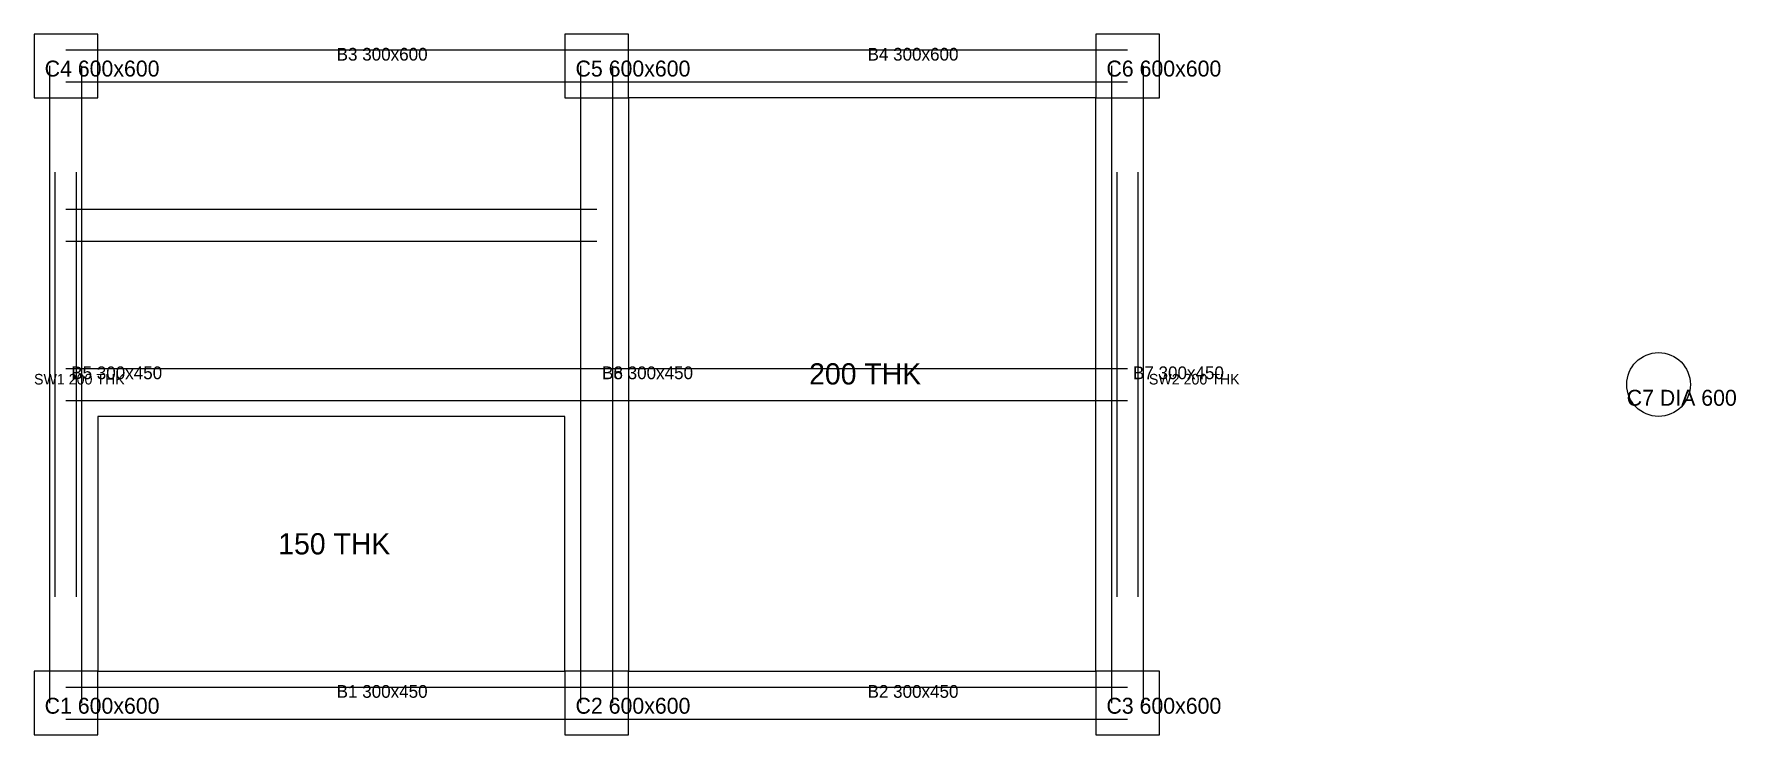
# Model space of a CAD drawing. Header units: millimetres. Extents: x -300 to 15729, y -300 to 6300.
import ezdxf

# ---------------------------------------------------------------- set-up
doc = ezdxf.new("R2010")
doc.units = ezdxf.units.MM
for name, color, linetype in [('S-BEAM', 4, 'Continuous'), ('S-COLUMN', 1, 'Continuous'), ('S-SLAB', 40, 'Continuous'), ('S-TEXT', 7, 'Continuous'), ('S-WALL', 3, 'Continuous')]:
    doc.layers.add(name, color=color, linetype=linetype)

msp = doc.modelspace()

# ---------------------------------------------------------------- linework, layer by layer
at = {"layer": 'S-BEAM'}
for p, q in [((0, 6150), (5000, 6150)), ((5000, 6150), (10000, 6150)), ((-150, 0), (-150, 6000)), ((150, 0), (150, 6000)), ((4850, 0), (4850, 6000)), ((5150, 0), (5150, 6000)), ((9850, 0), (9850, 6000)), ((10150, 0), (10150, 6000)), ((0, 5850), (5000, 5850)), ((5000, 5850), (10000, 5850)), ((0, 4650), (5000, 4650)), ((0, 4350), (5000, 4350)), ((0, 3150), (10000, 3150)), ((0, 2850), (10000, 2850)), ((0, 150), (5000, 150)), ((5000, 150), (10000, 150)), ((0, -150), (5000, -150)), ((5000, -150), (10000, -150))]:
    msp.add_line(p, q, dxfattribs=at)
at = {"layer": 'S-COLUMN'}
for points in [[(-300, 5700), (300, 5700), (300, 6300), (-300, 6300)], [(4700, 5700), (5300, 5700), (5300, 6300), (4700, 6300)], [(9700, 5700), (10300, 5700), (10300, 6300), (9700, 6300)], [(-300, -300), (300, -300), (300, 300), (-300, 300)], [(4700, -300), (5300, -300), (5300, 300), (4700, 300)], [(9700, -300), (10300, -300), (10300, 300), (9700, 300)]]:
    msp.add_lwpolyline(points, close=True, dxfattribs=at)
msp.add_circle((15000, 3000), 300, dxfattribs=at)
at = {"layer": 'S-SLAB'}
for points in [[(5300, 300), (9700, 300), (9700, 5700), (5300, 5700)], [(300, 300), (4700, 300), (4700, 2700), (300, 2700)]]:
    msp.add_lwpolyline(points, close=True, dxfattribs=at)
at = {"layer": 'S-WALL'}
for p, q in [((-100, 1000), (-100, 5000)), ((100, 1000), (100, 5000)), ((9900, 1000), (9900, 5000)), ((10100, 1000), (10100, 5000))]:
    msp.add_line(p, q, dxfattribs=at)

# ---------------------------------------------------------------- texts
at = {"layer": 'S-TEXT'}
for s, height, p in [('B3 300x600', 120, (2550, 6050)), ('B4 300x600', 120, (7550, 6050)), ('C4 600x600', 150, (-200, 5900)), ('C5 600x600', 150, (4800, 5900)), ('C6 600x600', 150, (9800, 5900)), ('SW1 200 THK', 100, (-300, 3000)), ('B5 300x450', 120, (50, 3050)), ('B6 300x450', 120, (5050, 3050)), ('B8 300x450', 120, (5050, 3050)), ('200 THK', 200, (7000, 3000)), ('B7 300x450', 120, (10050, 3050)), ('SW2 200 THK', 100, (10200, 3000)), ('C7 DIA 600', 150, (14700, 2800)), ('150 THK', 200, (2000, 1400)), ('B1 300x450', 120, (2550, 50)), ('B2 300x450', 120, (7550, 50)), ('C1 600x600', 150, (-200, -100)), ('C2 600x600', 150, (4800, -100)), ('C3 600x600', 150, (9800, -100))]:
    msp.add_text(s, height=height, dxfattribs=at).set_placement(p)

doc.saveas('drawing.dxf')
